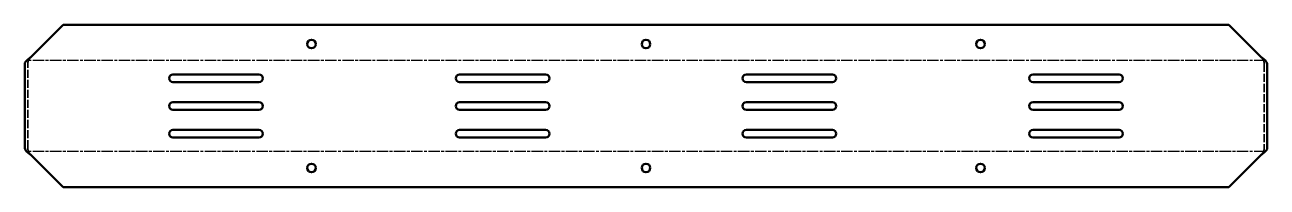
# Model space of a CAD drawing. Header units: inches. Extents: x 0 to 650, y 0 to 85.
import ezdxf

# ---------------------------------------------------------------- set-up
doc = ezdxf.new("R2010")
doc.units = ezdxf.units.IN
doc.header["$MEASUREMENT"] = 0
doc.linetypes.add('Chain', pattern=[13.68, 9.12, -1.14, 2.28, -1.14])
doc.linetypes.add('Dashed', pattern=[5.7, 4.56, -1.14])
for name, color, linetype, lineweight in [('Bend Centerline (ISO)', 7, 'Chain', 25), ('Hidden (ISO)', 7, 'Dashed', 35), ('Visible (ISO)', 7, 'Continuous', 50)]:
    doc.layers.add(name, color=color, linetype=linetype, lineweight=lineweight)

# ---------------------------------------------------------------- blocks, each defined once
blk = doc.blocks.new('2DOF-150-17-PSL1-01_Chapa soporte fuelle 1_VIEW28')
at = {"layer": 'Bend Centerline (ISO)', "ltscale": 0.657895}
for p, q in [((324.12, 23.7), (-324.12, 23.7)), ((324.12, -23.7), (-324.12, -23.7))]:
    blk.add_line(p, q, dxfattribs=at)
at = {"layer": 'Hidden (ISO)', "ltscale": 0.921053}
for p, q in [((-323.5, -22), (-323.5, 22)), ((323.5, 22), (323.5, -22))]:
    blk.add_line(p, q, dxfattribs=at)
for points in [[(-323.5, 22), (-323.5, 22.75), (-323.2, 23.51), (-322.75, 24.26)], [(-322.75, 24.26), (-322.52, 24.64), (-322.26, 25.02), (-322, 25.39)], [(322, 25.39), (322.26, 25.02), (322.52, 24.64), (322.75, 24.26)], [(322.75, 24.26), (323.2, 23.51), (323.5, 22.75), (323.5, 22)], [(-322.75, -24.26), (-323.2, -23.51), (-323.5, -22.75), (-323.5, -22)], [(-322, -25.39), (-322.26, -25.02), (-322.52, -24.64), (-322.75, -24.26)], [(322.75, -24.26), (322.52, -24.64), (322.26, -25.02), (322, -25.39)], [(323.5, -22), (323.5, -22.75), (323.2, -23.51), (322.75, -24.26)]]:
    blk.add_open_spline(points, degree=3, dxfattribs=at)
at = {"layer": 'Visible (ISO)'}
for p, q in [((-305, 42.39), (-322, 25.39)), ((305, 42.39), (-305, 42.39)), ((322, 25.39), (305, 42.39)), ((-325, -22), (-325, 22)), ((325, 22), (325, -22)), ((-247.5, 16.5), (-202.5, 16.5)), ((-97.5, 16.5), (-52.5, 16.5)), ((52.5, 16.5), (97.5, 16.5)), ((202.5, 16.5), (247.5, 16.5)), ((-202.5, 12.5), (-247.5, 12.5)), ((-52.5, 12.5), (-97.5, 12.5)), ((97.5, 12.5), (52.5, 12.5)), ((247.5, 12.5), (202.5, 12.5)), ((-247.5, 2), (-202.5, 2)), ((-97.5, 2), (-52.5, 2)), ((52.5, 2), (97.5, 2)), ((202.5, 2), (247.5, 2)), ((-202.5, -2), (-247.5, -2)), ((-52.5, -2), (-97.5, -2)), ((97.5, -2), (52.5, -2)), ((247.5, -2), (202.5, -2)), ((-247.5, -12.5), (-202.5, -12.5)), ((-97.5, -12.5), (-52.5, -12.5)), ((52.5, -12.5), (97.5, -12.5)), ((202.5, -12.5), (247.5, -12.5)), ((-202.5, -16.5), (-247.5, -16.5)), ((-52.5, -16.5), (-97.5, -16.5)), ((97.5, -16.5), (52.5, -16.5)), ((247.5, -16.5), (202.5, -16.5)), ((-322, -25.39), (-305, -42.39)), ((305, -42.39), (322, -25.39)), ((305, -42.39), (-305, -42.39))]:
    blk.add_line(p, q, dxfattribs=at)
for centre in [(-175, 32.39), (0, 32.39), (175, 32.39), (-175, -32.39), (0, -32.39), (175, -32.39)]:
    blk.add_circle(centre, 2.25, dxfattribs=at)
at = {"layer": 'Visible (ISO)', "extrusion": (0, 0, -1)}
for centre, start, end in [((247.5, 14.5), 270, 90), ((202.5, 14.5), 90, 270), ((97.5, 14.5), 270, 90), ((52.5, 14.5), 90, 270), ((-52.5, 14.5), 270, 90), ((-97.5, 14.5), 90, 270), ((-202.5, 14.5), 270, 90), ((-247.5, 14.5), 90, 270), ((247.5, 0), 270, 90), ((202.5, 0), 90, 270), ((97.5, 0), 270, 90), ((52.5, 0), 90, 270), ((-52.5, 0), 270, 90), ((-97.5, 0), 90, 270), ((-202.5, 0), 270, 90), ((-247.5, 0), 90, 270), ((247.5, -14.5), 270, 90), ((202.5, -14.5), 90, 270), ((97.5, -14.5), 270, 90), ((52.5, -14.5), 90, 270), ((-52.5, -14.5), 270, 90), ((-97.5, -14.5), 90, 270), ((-202.5, -14.5), 270, 90), ((-247.5, -14.5), 90, 270)]:
    blk.add_arc(centre, 2, start, end, dxfattribs=at)
at = {"layer": 'Visible (ISO)'}
for points, knots in [([(-322.75, 24.85), (-323.8, 24.07), (-324.67, 23.29), (-324.92, 22.51), (-324.97, 22.34), (-325, 22.17), (-325, 22)], [-1.318116, -1.318116, -1.318116, -1.318116, -0.234721, -0.234721, -0.234721, 0, 0, 0, 0]), ([(325, 22), (325, 22.78), (324.36, 23.56), (323.4, 24.34), (323.2, 24.51), (322.98, 24.68), (322.75, 24.85)], [0, 0, 0, 0, 1.083395, 1.083395, 1.083395, 1.318116, 1.318116, 1.318116, 1.318116]), ([(-325, -22), (-325, -22.78), (-324.36, -23.56), (-323.4, -24.34), (-323.2, -24.51), (-322.98, -24.68), (-322.75, -24.85)], [0, 0, 0, 0, 1.083395, 1.083395, 1.083395, 1.318116, 1.318116, 1.318116, 1.318116]), ([(322.75, -24.85), (323.8, -24.07), (324.67, -23.29), (324.92, -22.51), (324.97, -22.34), (325, -22.17), (325, -22)], [-1.318116, -1.318116, -1.318116, -1.318116, -0.234721, -0.234721, -0.234721, 0, 0, 0, 0])]:
    blk.add_open_spline(points, degree=3, knots=knots, dxfattribs=at)
for points in [[(-322, 25.39), (-322.25, 25.21), (-322.51, 25.03), (-322.75, 24.85)], [(322.75, 24.85), (322.51, 25.03), (322.25, 25.21), (322, 25.39)], [(-322.75, -24.85), (-322.51, -25.03), (-322.25, -25.21), (-322, -25.39)], [(322, -25.39), (322.25, -25.21), (322.51, -25.03), (322.75, -24.85)]]:
    blk.add_open_spline(points, degree=3, dxfattribs=at)

msp = doc.modelspace()

# ---------------------------------------------------------------- block references
msp.add_blockref('2DOF-150-17-PSL1-01_Chapa soporte fuelle 1_VIEW28', (325, 42.39))

doc.saveas('drawing.dxf')
